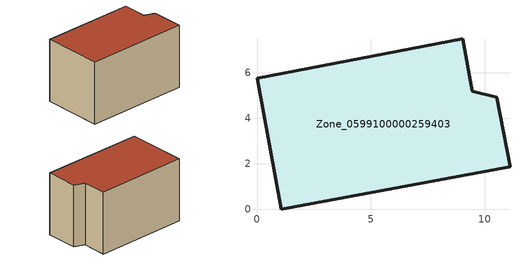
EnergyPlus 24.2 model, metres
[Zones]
Zone_0599100000259403
 floor ground (C_G): 10.52,4.92 11.1,1.87 1.06,0 0,5.75 9.03,7.48 9.45,5.17 z0
 wall outside (C_F): 9.45,5.17 9.03,7.48 0,5.75 1.06,0 11.1,1.87 10.52,4.92 9.45,5.17 z0:6.17
 roof outside (C_R): 11.1,1.87 10.52,4.92 9.45,5.17 9.03,7.48 0,5.75 1.06,0 z6.17
[BUILDING]
Pand.0599100000259403: North Axis=0; Terrain=City; Loads Convergence Tolerance Value=0.04; Temperature Convergence Tolerance Value=0.4; Solar Distribution=FullExterior; Maximum Number of Warmup Days=25; Minimum Number of Warmup Days=1
[Site:Location]
Rotterdam.The.Hague.AP_ZH_NLD Design_Conditions: Latitude=51.96; Longitude=4.45; Time Zone=1; Elevation=-4.5
[SITE:GROUNDTEMPERATURE:BUILDINGSURFACE]
18, 18, 18, 18, 18, 18, 18, 18, 18, 18, 18, 18
[MATERIAL] Thermal Absorptance=0.9; Solar Absorptance=0.7; Visible Absorptance=0.7
Name | Roughness | Thickness | Conductivity | Density | Specific Heat
G.TI.1946 | MediumSmooth | 0.15 | 1 | 540 | 1210
F.TI.1946 | Rough | 0.3 | 0.857143 | 1920 | 840
R.TI.1946 | MediumRough | 0.2 | 0.1 | 1500 | 1000
[CONSTRUCTION]
C_G: G.TI.1946
C_F: F.TI.1946
C_R: R.TI.1946
[ZONE]
Zone_0599100000259403: Type=1; Multiplier=1; Ceiling Height=Autocalculate; Volume=Autocalculate; Floor Area=autocalculate; Part of Total Floor Area=Yes
[ZONEINFILTRATION:DESIGNFLOWRATE]
Infil_Zone_0599100000259403: Zone or ZoneList or Space or SpaceList=Zone_0599100000259403; Schedule=AlwaysOn; Design Flow Rate Calculation Method=Flow/Area; Flow Rate per Floor Area=0.003; Constant Term Coefficient=1; Temperature Term Coefficient=0; Velocity Term Coefficient=0; Velocity Squared Term Coefficient=0
[HVACTEMPLATE:ZONE:IDEALLOADSAIRSYSTEM]
Zone_0599100000259403: Maximum Heating Supply Air Temperature=50; Minimum Cooling Supply Air Temperature=13; Maximum Heating Supply Air Humidity Ratio=0.0156; Minimum Cooling Supply Air Humidity Ratio=0.0077; Heating Limit=NoLimit; Cooling Limit=NoLimit; Dehumidification Control Type=ConstantSensibleHeatRatio; Cooling Sensible Heat Ratio=0.7; Dehumidification Setpoint=60; Humidification Control Type=None; Humidification Setpoint=30; Outdoor Air Method=None; Outdoor Air Flow Rate per Person=0.00944; Outdoor Air Flow Rate per Zone Floor Area=0; Outdoor Air Flow Rate per Zone=0; Demand Controlled Ventilation Type=None; Outdoor Air Economizer Type=NoEconomizer; Heat Recovery Type=None; Sensible Heat Recovery Effectiveness=0.7; Latent Heat Recovery Effectiveness=0.65
[ZONECONTROL:THERMOSTAT]
ThermostatControl_Zone_0599100000259403: Zone or ZoneList=Zone_0599100000259403; Control Type Schedule=DualSetpointControlType; Control 1=Thermostat_Zone_0599100000259403; Temperature Difference Between Cutout And Setpoint=0
[THERMOSTATSETPOINT:DUALSETPOINT]
Thermostat_Zone_0599100000259403: Heating Setpoint Temperature Schedule=HeatingSetpoint_Zone_0599100000259403; Cooling Setpoint Temperature Schedule=CoolingSetpoint_Zone_0599100000259403
[SCHEDULE:COMPACT]
HeatingSetpoint_Zone_0599100000259403: Through: 12/31, For: AllDays, Until: 24:00, 21
CoolingSetpoint_Zone_0599100000259403: Through: 12/31, For: AllDays, Until: 24:00, 24
DualSetpointControlType: Through: 12/31, For: AllDays, Until: 24:00, 4
AlwaysOn: Through: 12/31, For: AllDays, Until: 24:00, 1
